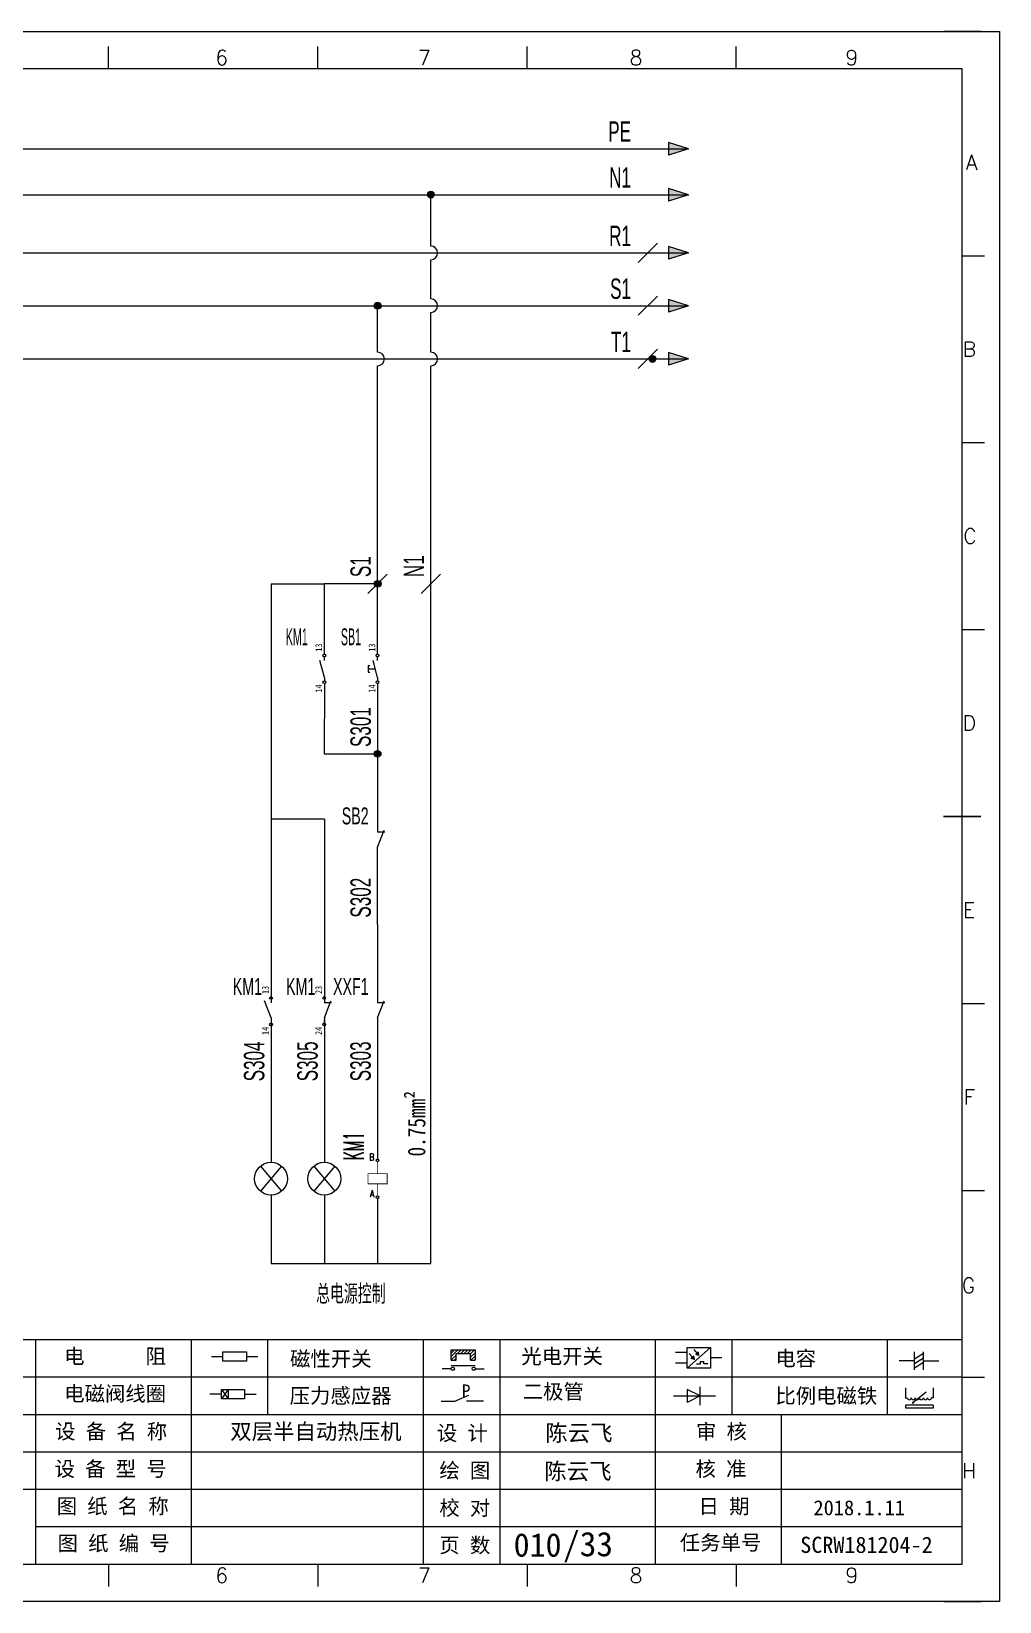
# Model space of a CAD drawing. Extents: x 38255 to 47052, y -6758 to -3353.
# Drawn here: x 39327.4 to 39469.9, y -4539.5 to -4308.5 of the extents above; entities that cross this region are included whole.
import ezdxf
from ezdxf.enums import TextEntityAlignment as Align

# ---------------------------------------------------------------- set-up
doc = ezdxf.new("R2010")
doc.units = 0
doc.header["$MEASUREMENT"] = 0
for name, color, linetype in [('AE_BOR', 1, 'Continuous'), ('ELEMENT', 3, 'Continuous'), ('MISC', 2, 'Continuous'), ('电气图内容', 7, 'Continuous'), ('细实线层', 7, 'Continuous')]:
    doc.layers.add(name, color=color, linetype=linetype)
doc.layers.add('Dimension', color=3, linetype='Continuous', lineweight=13)
doc.layers.add('frame', color=7, linetype='Continuous', lineweight=15)
doc.styles.add('Standard_0.8', font='', dxfattribs={"width": 0.8})
doc.styles.add('WD', font='romans.shx', dxfattribs={"bigfont": 'gbcbig.shx'})
doc.styles.add('样式 0', font='')
doc.styles.add('样式 8', font='arial.ttf')
doc.styles.add('楷体', font='', dxfattribs={"width": 0.8})
doc.styles.add('汉字', font='')
doc.styles.get('Standard_0.8').set_extended_font_data('SimSun')
doc.styles.get('样式 0').set_extended_font_data('KaiTi_GB2312')
doc.styles.get('楷体').set_extended_font_data('STFangsong')
doc.styles.get('汉字').set_extended_font_data('新宋体')

# ---------------------------------------------------------------- blocks, each defined once
blk = doc.blocks.new('$element$00000335')
at = {"const_width": 0.0233}
for points in [[(0, 0), (0, -0.35)], [(-0.283, -0.35), (0.283, -0.35), (0.283, -0.65), (-0.283, -0.65), (-0.283, -0.35)], [(0, -1), (0, -0.65)]]:
    blk.add_lwpolyline(points, dxfattribs=at)
at = {"flags": 9}
blk.add_attdef('S', (0, 0), '', height=0.00000667, dxfattribs=at)
blk = doc.blocks.new('H_KA_M')
at = {"lineweight": 0}
for centre in [(0.2, 0), (5.6, 0)]:
    blk.add_circle(centre, 0.2, dxfattribs=at)
at = {"layer": 'ELEMENT', "color": 0, "xscale": 5, "yscale": 5, "zscale": 5, "rotation": 270}
blk.add_blockref('$element$00000335', (5.4, 0), dxfattribs=at)
at = {"lineweight": 0, "style": 'WD', "width": 0.8}
for tag, p, height in [('编号', (5.6, 2), 2), ('端子号', (5.6, 0.5), 1)]:
    blk.add_attdef(tag, p, '', height=height, dxfattribs=at)
blk.add_attdef('端子号', text='', height=1, dxfattribs=at).set_placement((0.2, 0.5), align=Align.RIGHT)
blk = doc.blocks.new('磁性开关')
at = {"linetype": 'ByBlock'}
h = blk.add_hatch(dxfattribs=at)
h.set_pattern_fill('ANSI31', color=256, scale=0.1, style=0)
h.set_pattern_definition([(45, (0, 0), (-0.224506403, 0.224506403), [])])
h.paths.add_polyline_path([(-1910.88, -776.69), (-1910.88, -775.29), (-1907.69, -775.29), (-1907.69, -776.69), (-1908.31, -776.69), (-1908.31, -775.79), (-1910.25, -775.79), (-1910.25, -776.69)])
for p, q in [((-1910.88, -776.69), (-1910.88, -775.29)), ((-1910.88, -775.29), (-1907.69, -775.29)), ((-1910.88, -776.69), (-1910.25, -776.69)), ((-1910.25, -776.69), (-1910.25, -775.79)), ((-1910.25, -775.79), (-1908.31, -775.79)), ((-1908.31, -776.69), (-1908.31, -775.79)), ((-1908.31, -776.69), (-1907.69, -776.69)), ((-1907.69, -775.29), (-1907.69, -776.69)), ((-1910.91, -777.81), (-1912.09, -777.81)), ((-1910.88, -777.39), (-1907.69, -777.39)), ((-1907.66, -777.81), (-1906.48, -777.81))]:
    blk.add_line(p, q, dxfattribs=at)
for centre in [(-1910.68, -777.81), (-1907.88, -777.81)]:
    blk.add_circle(centre, 0.225, dxfattribs=at)
blk = doc.blocks.new('光电开关')
at = {"linetype": 'ByBlock'}
h = blk.add_hatch(dxfattribs=at)
h.set_pattern_fill('ANSI31', color=256, scale=0.01, style=0)
h.set_pattern_definition([(45, (0.172267, 0), (-0.0224506403, 0.0224506403), [])])
h.paths.add_polyline_path([(-1882.44, -776.34), (-1882.5, -775.91), (-1882.68, -776.07)])
h.paths.add_polyline_path([(-1882.86, -776.23), (-1882.44, -776.34), (-1882.68, -776.07)])
h.paths.add_polyline_path([(-1883.05, -776.88), (-1883.11, -776.45), (-1883.29, -776.61)])
h.paths.add_polyline_path([(-1883.47, -776.77), (-1883.05, -776.88), (-1883.29, -776.61)])
for p, q in [((-1884.01, -775.96), (-1885.56, -775.96)), ((-1880.91, -775.3), (-1884.01, -778.05)), ((-1883.75, -776.09), (-1883.05, -776.88)), ((-1883.11, -776.45), (-1883.47, -776.77)), ((-1883.05, -776.88), (-1883.47, -776.77)), ((-1883.14, -775.55), (-1882.44, -776.34)), ((-1883.05, -776.88), (-1883.11, -776.45)), ((-1882.5, -775.91), (-1882.86, -776.23)), ((-1882.44, -776.34), (-1882.86, -776.23)), ((-1882.44, -776.34), (-1882.5, -775.91)), ((-1879.37, -776.67), (-1880.91, -776.67)), ((-1884.01, -777.39), (-1885.56, -777.39)), ((-1882.78, -777.47), (-1882.23, -777.47)), ((-1882.23, -777.47), (-1882.23, -777.14)), ((-1882.23, -777.14), (-1881.78, -777.14)), ((-1881.78, -777.47), (-1881.78, -777.14)), ((-1881.23, -777.47), (-1881.78, -777.47))]:
    blk.add_line(p, q, dxfattribs=at)
blk.add_lwpolyline([(-1884.01, -775.3), (-1880.91, -775.3), (-1880.91, -778.05), (-1884.01, -778.05)], close=True, dxfattribs=at)
blk = doc.blocks.new('电磁阀线圈')
at = {"linetype": 'ByBlock'}
for p, q in [((-1854.61, -796.54), (-1856.17, -796.54)), ((-1854.61, -795.92), (-1853.75, -797.16)), ((-1853.75, -795.92), (-1854.61, -797.16)), ((-1853.75, -795.92), (-1853.75, -797.16)), ((-1851.53, -796.54), (-1849.97, -796.54))]:
    blk.add_line(p, q, dxfattribs=at)
blk.add_lwpolyline([(-1854.61, -795.92), (-1851.53, -795.92), (-1851.53, -797.16), (-1854.61, -797.16)], close=True, dxfattribs=at)
blk = doc.blocks.new('压力感应器')
at = {"linetype": 'ByBlock'}
for p, q in [((-1815.59, -777.73), (-1813.71, -776.93)), ((-1817.44, -777.73), (-1815.59, -777.73)), ((-1811.78, -777.73), (-1814.05, -777.73))]:
    blk.add_line(p, q, dxfattribs=at)
at = {"linetype": 'ByBlock', "insert": (-1814.65, -775.48), "char_height": 1.68, "width": 1.2242, "attachment_point": 1}
blk.add_mtext('{\\fNSimSun|b0|i0|c134|p49;P}', dxfattribs=at)
blk = doc.blocks.new('二极管')
at = {"linetype": 'ByBlock'}
for p, q in [((-1787.52, -776.77), (-1781.92, -776.77)), ((-1783.97, -776.77), (-1785.69, -775.9)), ((-1785.69, -775.9), (-1785.69, -777.65)), ((-1783.97, -776.77), (-1785.69, -777.65)), ((-1783.97, -777.99), (-1783.97, -775.56))]:
    blk.add_line(p, q, dxfattribs=at)
blk = doc.blocks.new('电容')
at = {"linetype": 'ByBlock'}
for p, q in [((-1756.08, -782.99), (-1756.08, -780.56)), ((-1754.86, -780.79), (-1756.08, -781.55)), ((-1754.86, -782.99), (-1754.86, -780.56)), ((-1756.08, -781.77), (-1758.13, -781.77)), ((-1754.86, -781.44), (-1756.08, -782.2)), ((-1754.86, -781.99), (-1756.08, -782.75)), ((-1754.86, -781.77), (-1752.81, -781.77))]:
    blk.add_line(p, q, dxfattribs=at)
blk = doc.blocks.new('比例电磁阀')
at = {"linetype": 'ByBlock'}
for p, q in [((-1757.26, -775.38), (-1757.26, -776.71)), ((-1757.26, -776.71), (-1757.05, -776.71)), ((-1754.5, -775.98), (-1756.35, -777.44)), ((-1753.58, -776.71), (-1753.8, -776.71)), ((-1753.58, -775.38), (-1753.58, -776.71)), ((-1753.6, -777.73), (-1757.25, -777.73)), ((-1757.25, -778.13), (-1757.25, -777.73)), ((-1753.6, -778.13), (-1757.25, -778.13)), ((-1756.35, -777.44), (-1756.25, -777.25)), ((-1756.35, -777.44), (-1756.15, -777.38)), ((-1756.15, -777.38), (-1756.25, -777.25)), ((-1753.6, -777.73), (-1753.6, -778.13))]:
    blk.add_line(p, q, dxfattribs=at)
for centre in [(-1756.78, -776.71), (-1756.24, -776.71), (-1755.7, -776.71), (-1755.15, -776.71), (-1754.61, -776.71), (-1754.07, -776.71)]:
    blk.add_arc(centre, 0.271, 180, 0, dxfattribs=at)
blk = doc.blocks.new('电阻')
at = {"linetype": 'ByBlock'}
for p, q in [((-3.09, 0), (-1.57, 0)), ((1.57, 0), (3.09, 0))]:
    blk.add_line(p, q, dxfattribs=at)
blk.add_lwpolyline([(-1.57, 0.63), (1.57, 0.63), (1.57, -0.63), (-1.57, -0.63)], close=True, dxfattribs=at)
blk = doc.blocks.new('电控横A4')
for p, q in [((292, -5), (5, -5)), ((292, -205), (292, -5)), ((10.03, -205), (289.53, -205)), ((130.8, -205), (190.75, -205)), ((190.75, -205), (259.54, -205))]:
    blk.add_line(p, q)
at = {"linetype": 'ByBlock'}
for p, q in [((292, -175), (5, -175)), ((292, -180), (5, -180)), ((292, -185), (5, -185)), ((292, -190), (5, -190)), ((292, -195), (5, -195)), ((292, -200), (168.03, -200))]:
    blk.add_line(p, q, dxfattribs=at)
at = {"color": 0, "lineweight": -2}
for p, q in [((168.03, -175), (168.03, -204.92)), ((188.84, -175), (188.84, -185)), ((199.08, -175), (199.08, -185)), ((219.89, -175), (219.89, -185)), ((230.12, -175), (230.12, -185)), ((250.93, -175), (250.93, -185)), ((261.17, -175), (261.17, -185)), ((281.98, -175), (281.98, -185)), ((188.84, -185), (188.84, -204.92)), ((219.89, -185), (219.89, -205)), ((230.12, -185), (230.12, -205)), ((250.93, -185), (250.93, -205)), ((267.79, -185), (267.79, -205))]:
    blk.add_line(p, q, dxfattribs=at)
at = {"color": 0, "ltscale": 2}
for p, q in [((292, -205), (292, -183.55)), ((259.54, -205), (289.53, -205)), ((259.54, -205), (292, -205))]:
    blk.add_line(p, q, dxfattribs=at)
at = {"layer": 'AE_BOR', "color": 1, "lineweight": 15}
for p, q in [((0, 0), (297, 0)), ((297, 0), (297, -210)), ((297, -210), (0, -210))]:
    blk.add_line(p, q, dxfattribs=at)
at = {"layer": 'AE_BOR'}
for p, q in [((177.78, -5), (177.78, -2)), ((205.78, -5), (205.78, -2)), ((233.78, -5), (233.78, -2)), ((261.78, -5), (261.78, -2)), ((292, -30), (295, -30)), ((292, -55), (295, -55)), ((292, -80), (295, -80)), ((292, -130), (295, -130)), ((292, -155), (295, -155)), ((292, -180), (295, -180)), ((177.78, -205), (177.78, -208)), ((205.78, -205), (205.78, -208)), ((233.78, -205), (233.78, -208)), ((261.78, -205), (261.78, -208))]:
    blk.add_line(p, q, dxfattribs=at)
at = {"layer": 'AE_BOR', "lineweight": 30}
for p, q in [((294.53, 0), (289.53, 0)), ((294.53, -210), (289.53, -210))]:
    blk.add_line(p, q, dxfattribs=at)
at = {"layer": 'AE_BOR', "color": 2, "lineweight": 30}
blk.add_line((289.5, -105), (294.5, -105), dxfattribs=at)
at = {"linetype": 'ByBlock'}
for name, p in [('磁性开关', (2134.53, 598.96)), ('光电开关', (2139.22, 599.27)), ('电容', (2041.69, 603.98)), ('电磁阀线圈', (2047.53, 614.3)), ('压力感应器', (2039.72, 594.52)), ('二极管', (2040.91, 594.27)), ('比例电磁阀', (2041.69, 593.98))]:
    blk.add_blockref(name, p, dxfattribs=at)
blk.add_blockref('电阻', (194.66, -177.22))
at = {"char_height": 2, "attachment_point": 1, "style": '汉字'}
for s, insert in [('{\\fKaiTi_GB2312|b0|i0|c134|p49;电      阻}', (171.86, -176.19)), ('{\\fKaiTi_GB2312|b0|i0|c134|p49;磁性开关}', (202.07, -176.53)), ('{\\fKaiTi_GB2312|b0|i0|c134|p49;光电开关}', (233.02, -176.19)), ('{\\fKaiTi_GB2312|b0|i0|c134|p49;电容}', (267, -176.48)), ('{\\fKaiTi_GB2312|b0|i0|c134|p49;电磁阀线圈}', (171.86, -181.19)), ('{\\fKaiTi_GB2312|b0|i0|c134|p49;压力感应器}', (202.02, -181.47)), ('{\\fKaiTi_GB2312|b0|i0|c134|p49;二极管}', (233.2, -180.91)), ('{\\fKaiTi_GB2312|b0|i0|c134|p49;比例电磁铁}', (267, -181.48)), ('{\\fKaiTi_GB2312|b0|i0|c134|p0;设 备 名 称}', (170.65, -186.24)), ('{\\fKaiTi_GB2312|b0|i0|c134|p0;设 计}', (221.72, -186.46)), ('{\\fKaiTi_GB2312|b0|i0|c134|p0;审 核}', (256.39, -186.25)), ('{\\fKaiTi_GB2312|b0|i0|c134|p0;设 备 型 号}', (170.58, -191.24)), ('{\\fKaiTi_GB2312|b0|i0|c134|p0;核 准}', (256.32, -191.25)), ('{\\fKaiTi_GB2312|b0|i0|c134|p0;绘 图}', (222.05, -191.46)), ('{\\fKaiTi_GB2312|b0|i0|c134|p0;图 纸 名 称}', (170.86, -196.24)), ('{\\fKaiTi_GB2312|b0|i0|c134|p0;校 对}', (222.05, -196.46)), ('{\\fKaiTi_GB2312|b0|i0|c134|p0;日 期}', (256.72, -196.25)), ('{\\fKaiTi_GB2312|b0|i0|c134|p0;图 纸 编 号}', (170.98, -201.2)), ('{\\fKaiTi_GB2312|b0|i0|c134|p0;页 数}', (222.05, -201.46)), ('{\\fKaiTi_GB2312|b0|i0|c134|p0;任务单号}', (254.22, -201.1))]:
    blk.add_mtext(s, dxfattribs=dict(at, insert=insert))
at = {"attachment_point": 1}
for s, insert, char_height, width in [('{\\fSimSun|b0|i0|c134|p2;双层半自动热压机}', (194.08, -186.2), 2.1, 34.3007), ('{\\fKaiTi_GB2312|b0|i0|c134|p49;陈云飞', (236.21, -186.34), 2.2, 21.4865), ('{\\fKaiTi_GB2312|b0|i0|c134|p49;陈云飞}', (236.08, -191.47), 2.2, 20.0113), ('{\\fKaiTi_GB2312|b0|i0|c134|p49;2018.1.11}', (272.1, -196.45), 2, 60.2542)]:
    blk.add_mtext(s, dxfattribs=dict(at, insert=insert, char_height=char_height, width=width))
at = {"layer": 'AE_BOR', "style": 'WD'}
for s, p in [('6', (192.94, -4.5)), ('7', (220.04, -4.5)), ('8', (248.37, -4.5)), ('9', (277.23, -4.5)), ('6', (192.94, -207.5)), ('7', (220.04, -207.5)), ('8', (248.37, -207.5)), ('9', (277.23, -207.5))]:
    blk.add_text(s, height=2, dxfattribs=at).set_placement(p, align=Align.CENTER)
for s, p in [('A', (294.03, -17.5)), ('B', (293.84, -42.5)), ('C', (293.93, -67.5)), ('D', (293.84, -92.5)), ('E', (293.74, -117.5)), ('F', (293.74, -142.5)), ('F', (293.74, -142.5)), ('G', (293.74, -167.72)), ('H', (293.84, -192.5))]:
    blk.add_text(s, height=2, dxfattribs=at).set_placement(p, align=Align.MIDDLE_RIGHT)
at = {"layer": 'frame', "lineweight": 0, "insert": (236.38, -200.67), "char_height": 3.271, "width": 42.6764, "attachment_point": 1, "style": '样式 0'}
blk.add_mtext(' /33', dxfattribs=at)
at = {"layer": '电气图内容', "color": 7, "insert": (270.63, -201.32), "char_height": 2.3665, "attachment_point": 1}
blk.add_mtext('\\pxi-0.125,sm1,ql;{\\f宋体|b0|i0|c134|p2;\\H0.916667x;\\C256;SCRW181204-2^I^I^I', dxfattribs=at)

msp = doc.modelspace()

# ---------------------------------------------------------------- hatches: boundary and pattern name
at = {"lineweight": -2}
h = msp.add_hatch(color=0, dxfattribs=at)
edge = h.paths.add_edge_path()
edge.add_arc((39386.211, -4332.529), 0.5, 0, 360)
for points in [[(39421.198, -4331.603), (39424.117, -4332.539), (39421.198, -4333.474)], [(39421.198, -4340.169), (39424.117, -4341.104), (39421.198, -4342.04)], [(39421.198, -4347.965), (39424.117, -4348.901), (39421.198, -4349.836)], [(39421.198, -4355.762), (39424.117, -4356.697), (39421.198, -4357.632)]]:
    msp.add_hatch(color=256).paths.add_polyline_path(points)
h = msp.add_hatch(color=0, dxfattribs=at)
edge = h.paths.add_edge_path()
edge.add_arc((39378.378, -4348.87), 0.5, 0, 360)
h = msp.add_hatch(color=0, dxfattribs=at)
edge = h.paths.add_edge_path()
edge.add_arc((39418.825, -4356.703), 0.5, 0, 360)
h = msp.add_hatch(color=0, dxfattribs=at)
edge = h.paths.add_edge_path()
edge.add_arc((39378.378, -4389.788), 0.5, 0, 360)
h = msp.add_hatch(color=0, dxfattribs=at)
edge = h.paths.add_edge_path()
edge.add_arc((39378.375, -4414.801), 0.5, 0, 360)
at = {"layer": 'MISC'}
msp.add_hatch(color=256, dxfattribs=at).paths.add_polyline_path([(39421.198, -4324.839), (39424.117, -4325.774), (39421.198, -4326.709)])

# ---------------------------------------------------------------- linework, layer by layer
for p, q in [((39207.693, -4332.539), (39424.117, -4332.539)), ((39424.117, -4332.539), (39421.198, -4331.603)), ((39421.198, -4331.603), (39421.198, -4333.474)), ((39424.117, -4332.539), (39421.198, -4333.474)), ((39424.117, -4341.104), (39421.198, -4340.169)), ((39421.198, -4340.169), (39421.198, -4342.04)), ((39235.693, -4341.104), (39424.117, -4341.104)), ((39424.117, -4341.104), (39421.198, -4342.04)), ((39235.692, -4348.867), (39424.029, -4348.873)), ((39424.117, -4348.901), (39421.198, -4347.965)), ((39421.198, -4347.965), (39421.198, -4349.836)), ((39424.117, -4348.901), (39421.198, -4349.836)), ((39424.117, -4356.697), (39421.198, -4355.762)), ((39421.198, -4355.762), (39421.198, -4357.632)), ((39235.688, -4356.704), (39424.099, -4356.702)), ((39424.117, -4356.697), (39421.198, -4357.632)), ((39378.378, -4400.146), (39378.378, -4381.194)), ((39370.539, -4401.046), (39370.539, -4400.546)), ((39378.378, -4401.046), (39378.378, -4400.546)), ((39370.539, -4403.546), (39369.869, -4401.046)), ((39376.997, -4401.796), (39376.997, -4402.796)), ((39376.997, -4401.796), (39377.247, -4401.796)), ((39376.997, -4402.296), (39378.043, -4402.296)), ((39376.997, -4402.796), (39377.247, -4402.796)), ((39378.378, -4403.546), (39377.708, -4401.046)), ((39378.378, -4428.546), (39379.342, -4426.046)), ((39378.378, -4439.887), (39378.378, -4428.546)), ((39362.691, -4453.644), (39361.713, -4451.149)), ((39370.539, -4453.644), (39371.504, -4451.144)), ((39378.378, -4453.644), (39379.342, -4451.144)), ((39361.123, -4475.47), (39364.258, -4479.136)), ((39364.245, -4475.459), (39361.136, -4479.147)), ((39368.972, -4475.47), (39372.106, -4479.136)), ((39372.093, -4475.459), (39368.984, -4479.147))]:
    msp.add_line(p, q)
at = {"lineweight": 0}
for p, q in [((39378.378, -4381.194), (39378.377, -4357.703)), ((39386.216, -4489.796), (39386.211, -4357.703)), ((39370.539, -4403.546), (39370.539, -4404.046)), ((39378.377, -4404.446), (39378.372, -4426.314)), ((39378.378, -4403.546), (39378.377, -4404.046)), ((39362.691, -4453.912), (39362.69, -4454.412)), ((39370.533, -4453.912), (39370.533, -4454.412))]:
    msp.add_line(p, q, dxfattribs=at)
at = {"color": 0, "lineweight": -2}
for centre in [(39386.211, -4332.529), (39378.378, -4348.87), (39418.825, -4356.703), (39378.378, -4389.788), (39378.375, -4414.801)]:
    msp.add_circle(centre, 0.5, dxfattribs=at)
for centre in [(39362.691, -4477.303), (39370.539, -4477.303)]:
    msp.add_circle(centre, 2.412)
for centre in [(39386.211, -4341.104), (39386.211, -4348.87), (39378.377, -4356.703), (39386.211, -4356.703)]:
    msp.add_arc(centre, 1, 270, 90, dxfattribs=at)
at = {"layer": 'Dimension', "lineweight": 0}
for p, q in [((39416.737, -4342.519), (39419.566, -4339.69)), ((39416.737, -4350.28), (39419.566, -4347.452)), ((39416.737, -4358.115), (39419.566, -4355.287)), ((39376.951, -4391.216), (39379.779, -4388.387)), ((39384.799, -4391.215), (39387.627, -4388.387))]:
    msp.add_line(p, q, dxfattribs=at)
at = {"layer": 'frame', "color": 0, "lineweight": 0}
for p, q in [((39386.211, -4340.104), (39386.211, -4332.529)), ((39386.211, -4347.87), (39386.211, -4342.104)), ((39378.377, -4355.703), (39378.377, -4348.87)), ((39386.211, -4355.703), (39386.211, -4349.87))]:
    msp.add_line(p, q, dxfattribs=at)
at = {"layer": 'MISC'}
for p, q in [((39182.881, -4325.774), (39424.117, -4325.774)), ((39424.117, -4325.774), (39421.198, -4324.839)), ((39421.198, -4324.839), (39421.198, -4326.709)), ((39424.117, -4325.774), (39421.198, -4326.709))]:
    msp.add_line(p, q, dxfattribs=at)
at = {"layer": '细实线层', "lineweight": 0}
for p, q in [((39362.691, -4389.789), (39370.539, -4389.789)), ((39362.691, -4389.789), (39362.691, -4451.412)), ((39378.378, -4389.789), (39370.539, -4389.789)), ((39370.539, -4400.146), (39370.539, -4389.789)), ((39370.539, -4404.446), (39370.526, -4414.802)), ((39370.526, -4414.802), (39378.375, -4414.801)), ((39370.54, -4424.427), (39362.691, -4424.427)), ((39370.54, -4424.427), (39370.539, -4451.412)), ((39379.432, -4426.314), (39378.372, -4426.314)), ((39378.378, -4439.887), (39378.376, -4451.412)), ((39362.691, -4453.644), (39362.691, -4474.892)), ((39371.594, -4451.412), (39370.533, -4451.412)), ((39370.539, -4453.644), (39370.539, -4474.892)), ((39379.432, -4451.412), (39378.372, -4451.412)), ((39378.378, -4453.644), (39378.374, -4474.404)), ((39362.691, -4479.715), (39362.691, -4489.795)), ((39370.539, -4479.715), (39370.539, -4489.795)), ((39378.374, -4480.204), (39378.371, -4489.796)), ((39362.691, -4489.796), (39386.216, -4489.796))]:
    msp.add_line(p, q, dxfattribs=at)
at = {"layer": '细实线层', "color": 6, "lineweight": 0}
for centre in [(39370.539, -4400.346), (39378.378, -4400.346), (39370.539, -4404.246), (39378.378, -4404.246), (39362.691, -4450.712), (39370.533, -4450.712), (39362.691, -4454.612), (39370.533, -4454.612)]:
    msp.add_circle(centre, 0.2, dxfattribs=at)

# ---------------------------------------------------------------- block references
at = {"xscale": 1.1, "yscale": 1.1, "zscale": 1.1}
msp.add_blockref('电控横A4', (39143.207, -4308.516), dxfattribs=at)
at = {"lineweight": 0}
ref = msp.add_blockref('H_KA_M', (39378.374, -4480.204), dxfattribs=dict(at, rotation=90))
ref.add_attrib('编号', 'KM1', (39376.374, -4474.604), dxfattribs={"lineweight": 0, "height": 3, "rotation": 90, "style": 'WD', "width": 0.5})
ref.add_attrib('端子号', 'B', dxfattribs={"lineweight": 0, "height": 1, "style": 'WD', "width": 0.8}).set_placement((39377.874, -4474.604), align=Align.RIGHT)
ref.add_attrib('端子号', 'A', dxfattribs={"lineweight": 0, "height": 1, "style": 'WD', "width": 0.8}).set_placement((39377.874, -4480.004), align=Align.RIGHT)

# ---------------------------------------------------------------- texts
at = {"color": 3, "lineweight": 0, "style": '样式 8', "width": 0.6}
msp.add_text('总电源控制', height=2.5, dxfattribs=at).set_placement((39374.442, -4494.131), align=Align.MIDDLE)
at = {"lineweight": 0, "style": '样式 8'}
for tag, width, p in [('KM1', 0.45, (39368.103, -4398.835)), ('SB1', 0.45, (39375.942, -4398.834)), ('SB2', 0.6, (39377.057, -4425.175)), ('KM1', 0.6, (39361.37, -4450.274)), ('KM1', 0.6, (39369.219, -4450.273)), ('XXF1', 0.6, (39377.057, -4450.274))]:
    msp.add_attdef(tag, text='', height=2.5, dxfattribs=dict(at, width=width)).set_placement(p, align=Align.RIGHT)
at = {"layer": 'Dimension', "lineweight": 0, "style": '样式 8', "width": 0.6}
for s, p in [('PE', (39415.667, -4324.746)), ('N1', (39415.667, -4331.507)), ('R1', (39415.667, -4340.104)), ('S1', (39415.667, -4347.866)), ('T1', (39415.667, -4355.701))]:
    msp.add_text(s, height=3, dxfattribs=at).set_placement(p, align=Align.RIGHT)
for s, p in [('S1', (39377.38, -4388.801)), ('N1', (39385.228, -4388.801)), ('S301', (39377.38, -4413.801)), ('S302', (39377.38, -4438.9)), ('S304', (39361.706, -4462.976)), ('S305', (39369.554, -4462.976)), ('S303', (39377.371, -4462.976))]:
    msp.add_text(s, height=3, rotation=90, dxfattribs=at).set_placement(p)
at = {"layer": 'frame', "color": 0, "lineweight": 0}
note = msp.add_mtext_dynamic_manual_height_columns('0.75mm', width=7.45021, gutter_width=2.387, heights=[1.611, 0], dxfattribs=dict(at, insert=(39382.808, -4483.868), char_height=2.6, attachment_point=1, rotation=90, style='楷体'))
for column, words in zip(note.columns.linked_columns, ['²']):
    column.text = words
at = {"layer": 'frame', "lineweight": 0, "insert": (39398.394, -4529.447), "char_height": 3.4547, "width": 17.21263, "attachment_point": 1, "style": '样式 0'}
msp.add_mtext('010', dxfattribs=at)
at = {"layer": '细实线层', "color": 6, "lineweight": 0, "style": 'Standard_0.8', "width": 0.8}
for s, p in [('13', (39370.211, -4399.764)), ('13', (39378.05, -4399.764)), ('13', (39362.363, -4450.131)), ('23', (39370.205, -4450.131))]:
    msp.add_text(s, height=1, rotation=90, dxfattribs=at).set_placement(p)
for s, p in [('14', (39370.211, -4404.594)), ('14', (39378.05, -4404.594)), ('14', (39362.363, -4454.96)), ('24', (39370.205, -4454.96))]:
    msp.add_text(s, height=1, rotation=90, dxfattribs=at).set_placement(p, align=Align.RIGHT)

doc.saveas('drawing.dxf')
